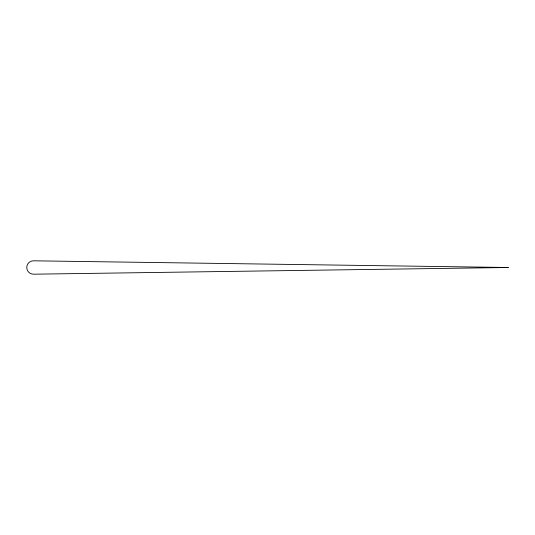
<?xml version="1.0" encoding="UTF-8"?>
<svg xmlns="http://www.w3.org/2000/svg" width="535" height="535" viewBox="0 0 535 535"><rect width="100%" height="100%" fill="white"/><g stroke="black" fill="none" stroke-linecap="round" stroke-linejoin="round"><path stroke-width="0.8" d="M508.25 267.5L33.438 274.188A6.688 6.688 0 0 1 26.75 267.5A6.688 6.688 0 0 1 33.438 260.812L508.25 267.5"/></g></svg>
